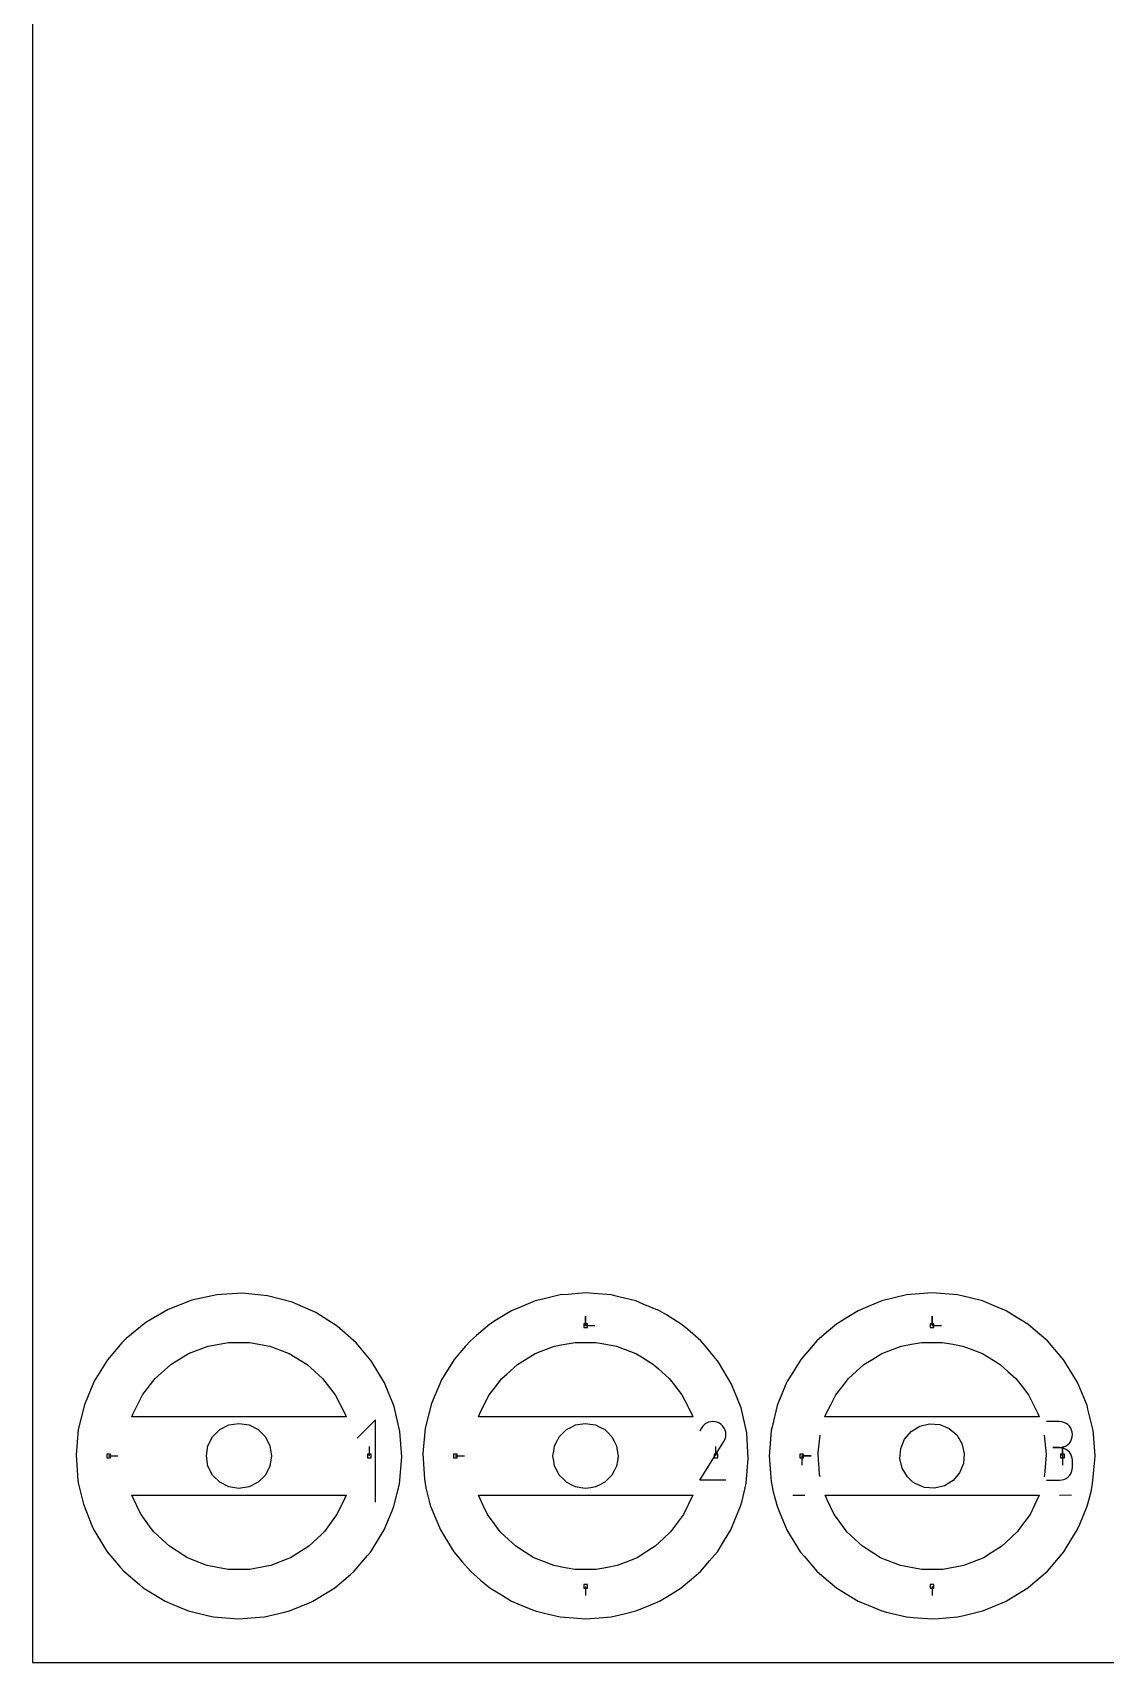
# Model space of a CAD drawing. Extents: x 0 to 800, y 0 to 1000.
# Drawn here: x 0 to 164.6, y 0 to 250 of the extents above; entities that cross this region are included whole.
import ezdxf

# ---------------------------------------------------------------- set-up
doc = ezdxf.new("R2010")
doc.units = 0

msp = doc.modelspace()

# ---------------------------------------------------------------- linework, layer by layer
at = {"layer": 'annotation', "color": 1}
for p, q in [((84.842501, 51.6675), (84.842501, 53.09625)), ((84.842501, 51.6675), (84.842501, 53.09625)), ((84.842501, 53.09625), (84.842501, 51.6675)), ((138.017501, 51.6675), (138.017501, 53.09625)), ((138.017501, 51.6675), (138.017501, 53.09625)), ((138.017501, 53.09625), (138.017501, 51.6675)), ((84.842501, 51.6675), (86.271251, 51.6675)), ((138.017501, 51.6675), (139.446251, 51.6675)), ((52.600229, 37.186802), (49.798807, 34.38459)), ((52.600229, 24.585542), (52.600229, 37.186802)), ((102.643937, 35.948415), (102.381462, 35.444916)), ((102.852231, 36.24378), (102.643937, 35.948415)), ((103.102138, 36.490341), (102.852231, 36.24378)), ((103.386057, 36.686124), (103.102138, 36.490341)), ((103.696387, 36.829155), (103.386057, 36.686124)), ((104.025527, 36.917458), (103.696387, 36.829155)), ((104.365878, 36.949059), (104.025527, 36.917458)), ((104.709839, 36.921984), (104.365878, 36.949059)), ((105.049808, 36.834259), (104.709839, 36.921984)), ((105.378187, 36.683908), (105.049808, 36.834259)), ((105.671887, 36.475353), (105.378187, 36.683908)), ((105.378187, 36.683908), (105.378187, 36.683908)), ((105.917451, 36.225089), (105.671887, 36.475353)), ((106.112698, 35.940785), (105.917451, 36.225089)), ((106.255442, 35.630111), (106.112698, 35.940785)), ((106.343501, 35.300738), (106.255442, 35.630111)), ((106.374691, 34.960336), (106.343501, 35.300738)), ((157.549575, 36.938836), (155.550818, 36.938836)), ((157.909057, 36.906569), (157.549575, 36.938836)), ((158.247316, 36.813583), (157.909057, 36.906569)), ((158.558728, 36.665595), (158.247316, 36.813583)), ((158.837665, 36.468324), (158.558728, 36.665595)), ((159.078503, 36.227491), (158.837665, 36.468324)), ((159.275614, 35.948812), (159.078503, 36.227491)), ((159.423374, 35.638009), (159.275614, 35.948812)), ((159.516155, 35.300799), (159.423374, 35.638009)), ((159.548333, 34.942901), (159.516155, 35.300799)), ((51.6675, 31.6675), (51.6675, 33.09625)), ((102.375817, 27.948305), (106.069652, 33.894905)), ((104.842501, 31.6675), (104.842501, 33.09625)), ((106.069652, 33.894905), (106.074068, 33.900369)), ((106.069652, 33.894905), (106.069652, 33.894905)), ((106.074068, 33.900369), (106.078303, 33.90588)), ((106.078303, 33.90588), (106.082384, 33.911483)), ((106.082384, 33.911483), (106.08634, 33.917226)), ((106.08634, 33.917226), (106.090198, 33.923155)), ((106.090198, 33.923155), (106.093987, 33.929316)), ((106.093987, 33.929316), (106.097734, 33.935756)), ((106.097734, 33.935756), (106.101466, 33.942521)), ((106.101466, 33.942521), (106.105213, 33.949658)), ((106.105213, 33.949658), (106.257731, 34.277126)), ((106.105213, 33.949658), (106.105213, 33.949658)), ((106.257731, 34.277126), (106.346829, 34.616575)), ((106.346829, 34.616575), (106.374691, 34.960336)), ((120.54, 32.12731), (120.832926, 34.858489)), ((155.198721, 34.876513), (155.515185, 31.954918)), ((157.549575, 32.941321), (156.548785, 32.941321)), ((156.548785, 32.941321), (157.549575, 32.941321)), ((157.549575, 32.941321), (157.909057, 32.973595)), ((157.909057, 32.909054), (157.549575, 32.941321)), ((157.549575, 32.941321), (157.549575, 32.941321)), ((157.909057, 32.973595), (158.247316, 33.066636)), ((158.247316, 32.816068), (157.909057, 32.909054)), ((158.017501, 31.6675), (158.017501, 33.09625)), ((158.017501, 31.6675), (158.017501, 33.09625)), ((158.017501, 33.09625), (158.017501, 31.6675)), ((158.247316, 33.066636), (158.558728, 33.214771)), ((158.558728, 32.66808), (158.247316, 32.816068)), ((158.558728, 33.214771), (158.837665, 33.412328)), ((158.837665, 32.470809), (158.558728, 32.66808)), ((158.837665, 33.412328), (159.078503, 33.653634)), ((159.078503, 33.653634), (159.275614, 33.933017)), ((159.275614, 33.933017), (159.423374, 34.244804)), ((159.423374, 34.244804), (159.516155, 34.583323)), ((159.516155, 34.583323), (159.548333, 34.942901)), ((159.548333, 34.942901), (159.548333, 34.942901)), ((11.6675, 31.6675), (13.09625, 31.6675)), ((64.8425, 31.6675), (66.27125, 31.6675)), ((118.017501, 31.6675), (119.446251, 31.6675)), ((118.017501, 31.6675), (119.446251, 31.6675)), ((119.446251, 31.6675), (118.017501, 31.6675)), ((118.017501, 31.6675), (118.017501, 30.23875)), ((120.51958, 31.936607), (120.54, 32.12731)), ((120.747982, 28.940239), (120.51958, 31.936607)), ((155.500762, 31.763693), (155.275463, 28.767156)), ((155.515185, 31.954918), (155.500762, 31.763693)), ((158.017501, 31.6675), (158.017501, 30.23875)), ((159.078503, 32.229976), (158.837665, 32.470809)), ((159.275614, 31.951297), (159.078503, 32.229976)), ((159.423374, 31.640494), (159.275614, 31.951297)), ((159.516155, 31.303284), (159.423374, 31.640494)), ((159.548333, 30.945386), (159.516155, 31.303284)), ((159.548333, 29.944596), (159.548333, 30.945386)), ((159.548333, 30.945386), (159.548333, 30.945386)), ((106.373332, 27.948305), (102.375817, 27.948305)), ((120.762546, 28.749034), (120.747982, 28.940239)), ((120.839534, 28.458492), (120.762546, 28.749034)), ((155.226508, 28.581697), (155.198758, 28.476512)), ((155.275463, 28.767156), (155.226508, 28.581697)), ((155.550818, 27.948661), (157.549575, 27.948661)), ((157.549575, 27.948661), (157.909057, 27.980908)), ((157.549575, 27.948661), (157.549575, 27.948661)), ((157.909057, 27.980908), (158.247316, 28.073849)), ((158.247316, 28.073849), (158.558728, 28.221776)), ((158.558728, 28.221776), (158.837665, 28.418986)), ((158.837665, 28.418986), (159.078503, 28.659773)), ((159.078503, 28.659773), (159.275614, 28.938433)), ((159.275614, 28.938433), (159.423374, 29.24926)), ((159.423374, 29.24926), (159.516155, 29.586549)), ((159.516155, 29.586549), (159.548333, 29.944596)), ((116.663116, 25.65633), (118.480911, 25.657287)), ((157.560368, 25.677754), (159.377738, 25.678712)), ((84.842501, 11.6675), (84.8425, 10.23875)), ((138.017501, 11.6675), (138.017501, 10.23875))]:
    msp.add_line(p, q, dxfattribs=at)
at = {"layer": 'boundary', "color": 5}
for p, q in [((24.425254, 55.559916), (20.77682, 54.132824)), ((28.252014, 56.398698), (24.425254, 55.559916)), ((32.162876, 56.628514), (28.252014, 56.398698)), ((36.06154, 56.24371), (32.162876, 56.628514)), ((39.852007, 55.253757), (36.06154, 56.24371)), ((43.440946, 53.683032), (39.852007, 55.253757)), ((77.117077, 55.443915), (74.628364, 54.413057)), ((78.312306, 55.730864), (77.117077, 55.443915)), ((80.931639, 56.359711), (78.312306, 55.730864)), ((82.157042, 56.456152), (80.931639, 56.359711)), ((84.842501, 56.6675), (82.157042, 56.456152)), ((86.067904, 56.57106), (84.842501, 56.6675)), ((88.753362, 56.359711), (86.067904, 56.57106)), ((89.948592, 56.072762), (88.753362, 56.359711)), ((92.567925, 55.443915), (89.948592, 56.072762)), ((93.703551, 54.973523), (92.567925, 55.443915)), ((130.292077, 55.443915), (128.479907, 54.69329)), ((132.199358, 55.901813), (130.292077, 55.443915)), ((134.106639, 56.359711), (132.199358, 55.901813)), ((136.06207, 56.513606), (134.106639, 56.359711)), ((138.017501, 56.6675), (136.06207, 56.513606)), ((139.972932, 56.513606), (138.017501, 56.6675)), ((141.928363, 56.359711), (139.972932, 56.513606)), ((143.835644, 55.901813), (141.928363, 56.359711)), ((145.742925, 55.443915), (143.835644, 55.901813)), ((147.555094, 54.69329), (145.742925, 55.443915)), ((20.77682, 54.132824), (17.396553, 52.15256)), ((46.739982, 51.570211), (43.440946, 53.683032)), ((71.195929, 52.535178), (70.14787, 51.892927)), ((73.492738, 53.942665), (71.195929, 52.535178)), ((74.628364, 54.413057), (73.492738, 53.942665)), ((96.192264, 53.942665), (93.703551, 54.973523)), ((97.240322, 53.300414), (96.192264, 53.942665)), ((99.537131, 51.892927), (97.240322, 53.300414)), ((124.995304, 52.917796), (123.32287, 51.892927)), ((126.667738, 53.942665), (124.995304, 52.917796)), ((128.479907, 54.69329), (126.667738, 53.942665)), ((149.367264, 53.942665), (147.555094, 54.69329)), ((151.039698, 52.917796), (149.367264, 53.942665)), ((152.712132, 51.892927), (151.039698, 52.917796)), ((17.396553, 52.15256), (14.367682, 49.667887)), ((49.639332, 49.006), (46.739982, 51.570211)), ((68.099516, 50.143468), (67.164831, 49.345171)), ((70.14787, 51.892927), (68.099516, 50.143468)), ((100.471817, 51.09463), (99.537131, 51.892927)), ((102.52017, 49.345171), (100.471817, 51.09463)), ((121.831351, 50.619049), (120.339831, 49.345171)), ((123.32287, 51.892927), (121.831351, 50.619049)), ((154.203651, 50.619049), (152.712132, 51.892927)), ((155.695171, 49.345171), (154.203651, 50.619049)), ((13.695669, 49.006), (11.470629, 46.400811)), ((14.367682, 49.667887), (13.695669, 49.006)), ((51.970815, 46.235026), (49.639332, 49.006)), ((66.437168, 48.506168), (64.687709, 46.457813)), ((67.164831, 49.345171), (66.437168, 48.506168)), ((103.247834, 48.506168), (102.52017, 49.345171)), ((105.260601, 46.047713), (103.247834, 48.506168)), ((119.178666, 48.006336), (117.904789, 46.514816)), ((120.339831, 49.345171), (119.178666, 48.006336)), ((156.856336, 48.006336), (155.695171, 49.345171)), ((158.242926, 46.362131), (156.856336, 48.006336)), ((11.470629, 46.400811), (9.470227, 43.144367)), ((53.999711, 42.879537), (51.970815, 46.235026)), ((64.687709, 46.457813), (62.760012, 43.331679)), ((107.258781, 42.676574), (105.260601, 46.047713)), ((117.904789, 46.514816), (116.049798, 43.518992)), ((158.550387, 45.8604), (158.242926, 46.362131)), ((160.292664, 43.017262), (158.550387, 45.8604)), ((9.470227, 43.144367), (7.948136, 39.530651)), ((55.478712, 39.247973), (53.999711, 42.879537)), ((62.760012, 43.331679), (61.207206, 39.733614)), ((108.704997, 39.034358), (107.258781, 42.676574)), ((115.742337, 43.017262), (114.466276, 39.936577)), ((116.049798, 43.518992), (115.742337, 43.017262)), ((160.517852, 42.473611), (160.292664, 43.017262)), ((161.793913, 39.392926), (160.517852, 42.473611)), ((7.948136, 39.530651), (7.010091, 35.723317)), ((56.371406, 35.429751), (55.478712, 39.247973)), ((61.207206, 39.733614), (60.236376, 35.936933)), ((109.563642, 35.210742), (108.704997, 39.034358)), ((114.241089, 39.392926), (113.462661, 36.150548)), ((114.466276, 39.936577), (114.241089, 39.392926)), ((161.931282, 38.820742), (161.793913, 39.392926)), ((162.70971, 35.578364), (161.931282, 38.820742)), ((7.010091, 35.723317), (6.679196, 31.816113)), ((56.655804, 31.518887), (56.371406, 35.429751)), ((60.236376, 35.936933), (59.871433, 32.035121)), ((109.813568, 31.299879), (109.563642, 35.210742)), ((113.325291, 35.578364), (113.063669, 32.25413)), ((113.462661, 36.150548), (113.325291, 35.578364)), ((162.755879, 34.991734), (162.70971, 35.578364)), ((163.017501, 31.6675), (162.755879, 34.991734)), ((6.679196, 31.816113), (6.963595, 27.90525)), ((56.279958, 27.362119), (56.655804, 31.518887)), ((59.871433, 32.035121), (60.121359, 28.124258)), ((109.48539, 27.512658), (109.813568, 31.299879)), ((113.063669, 32.25413), (113.017501, 31.6675)), ((113.017501, 31.6675), (113.279123, 28.343266)), ((162.631008, 27.36731), (162.971332, 31.080871)), ((162.971332, 31.080871), (163.017501, 31.6675)), ((6.963595, 27.90525), (7.056238, 27.357283)), ((60.121359, 28.124258), (60.350529, 26.768762)), ((109.33743, 26.780724), (109.48539, 27.512658)), ((113.279123, 28.343266), (113.325291, 27.756637)), ((113.325291, 27.756637), (113.64482, 26.18024)), ((7.056238, 27.357283), (7.798034, 24.267489)), ((55.443912, 23.942076), (56.279958, 27.362119)), ((60.350529, 26.768762), (60.835902, 24.747044)), ((108.852057, 24.759006), (109.33743, 26.780724)), ((113.64482, 26.18024), (113.87377, 25.2266)), ((113.87377, 25.2266), (114.241089, 23.942076)), ((161.793913, 23.942076), (162.165952, 25.245688)), ((162.165952, 25.245688), (162.394902, 26.199329)), ((162.394902, 26.199329), (162.631008, 27.36731)), ((7.798034, 24.267489), (9.1071, 21.006363)), ((53.942664, 20.317739), (55.158675, 23.253452)), ((55.158675, 23.253452), (55.443912, 23.942076)), ((60.835902, 24.747044), (61.066089, 23.942076)), ((61.066089, 23.942076), (61.861751, 22.021177)), ((107.913326, 22.238638), (108.618912, 23.942076)), ((108.618912, 23.942076), (108.852057, 24.759006)), ((114.241089, 23.942076), (114.616402, 23.035991)), ((114.616402, 23.035991), (115.742337, 20.317739)), ((160.667977, 21.223824), (161.793913, 23.942076)), ((9.1071, 21.006363), (9.392337, 20.317739)), ((9.392337, 20.317739), (11.052625, 17.608395)), ((53.553213, 19.682214), (53.942664, 20.317739)), ((61.861751, 22.021177), (62.567337, 20.317739)), ((62.567337, 20.317739), (63.653699, 18.544958)), ((106.154287, 18.745651), (107.117664, 20.317739)), ((107.117664, 20.317739), (107.913326, 22.238638)), ((115.742337, 20.317739), (116.254773, 19.481521)), ((158.755361, 17.809088), (160.292664, 20.317739)), ((160.292664, 20.317739), (160.667977, 21.223824)), ((11.052625, 17.608395), (11.442075, 16.97287)), ((51.892925, 16.97287), (53.553213, 19.682214)), ((63.653699, 18.544958), (64.617076, 16.97287)), ((105.067925, 16.97287), (106.154287, 18.745651)), ((116.254773, 19.481521), (117.792076, 16.97287)), ((158.242926, 16.97287), (158.755361, 17.809088)), ((11.442075, 16.97287), (13.505757, 14.556607)), ((49.34517, 13.989829), (51.408852, 16.406092)), ((51.408852, 16.406092), (51.892925, 16.97287)), ((64.617076, 16.97287), (65.967386, 15.391858)), ((65.967386, 15.391858), (67.164831, 13.989829)), ((102.52017, 13.989829), (103.870481, 15.570841)), ((103.870481, 15.570841), (105.067925, 16.97287)), ((117.792076, 16.97287), (118.429015, 16.227109)), ((118.429015, 16.227109), (120.339831, 13.989829)), ((156.33211, 14.73559), (158.242926, 16.97287)), ((13.505757, 14.556607), (13.98983, 13.989829)), ((13.98983, 13.989829), (16.406092, 11.92615)), ((46.362131, 11.442077), (48.778393, 13.505756)), ((48.778393, 13.505756), (49.34517, 13.989829)), ((67.164831, 13.989829), (68.745842, 12.63952)), ((68.745842, 12.63952), (70.14787, 11.442077)), ((99.537131, 11.442077), (101.118142, 12.792386)), ((101.118142, 12.792386), (102.52017, 13.989829)), ((120.339831, 13.989829), (121.085592, 13.35289)), ((121.085592, 13.35289), (123.32287, 11.442077)), ((153.457892, 12.079015), (155.695171, 13.989829)), ((155.695171, 13.989829), (156.33211, 14.73559)), ((16.406092, 11.92615), (16.97287, 11.442077)), ((16.97287, 11.442077), (19.682213, 9.781788)), ((43.017263, 9.392338), (45.726606, 11.052627)), ((45.726606, 11.052627), (46.362131, 11.442077)), ((70.14787, 11.442077), (71.92065, 10.355715)), ((71.92065, 10.355715), (73.492738, 9.392338)), ((96.192264, 9.392338), (97.965044, 10.4787)), ((97.965044, 10.4787), (99.537131, 11.442077)), ((123.32287, 11.442077), (124.159088, 10.929642)), ((124.159088, 10.929642), (126.667738, 9.392338)), ((150.203481, 9.904773), (152.712132, 11.442077)), ((152.712132, 11.442077), (153.457892, 12.079015)), ((19.682213, 9.781788), (20.317737, 9.392338)), ((20.317737, 9.392338), (23.253452, 8.176326)), ((23.253452, 8.176326), (23.942076, 7.891088)), ((23.942076, 7.891088), (27.031872, 7.149293)), ((35.578362, 6.975292), (38.668157, 7.717087)), ((38.668157, 7.717087), (39.392924, 7.891088)), ((39.392924, 7.891088), (42.328639, 9.107101)), ((42.328639, 9.107101), (43.017263, 9.392338)), ((73.492738, 9.392338), (75.413638, 8.596676)), ((75.413638, 8.596676), (77.117077, 7.891088)), ((77.117077, 7.891088), (79.138795, 7.405716)), ((90.775081, 7.460664), (92.567925, 7.891088)), ((92.567925, 7.891088), (94.488825, 8.686751)), ((94.488825, 8.686751), (96.192264, 9.392338)), ((126.667738, 9.392338), (127.573823, 9.017025)), ((127.573823, 9.017025), (130.292077, 7.891088)), ((130.292077, 7.891088), (131.245718, 7.662139)), ((131.245718, 7.662139), (134.106639, 6.975292)), ((142.882004, 7.204241), (145.742925, 7.891088)), ((145.742925, 7.891088), (146.64901, 8.266401)), ((146.64901, 8.266401), (149.367264, 9.392338)), ((149.367264, 9.392338), (150.203481, 9.904773)), ((27.031872, 7.149293), (27.756639, 6.975292)), ((27.756639, 6.975292), (30.924437, 6.725981)), ((30.924437, 6.725981), (31.6675, 6.6675)), ((31.6675, 6.6675), (34.835298, 6.916812)), ((34.835298, 6.916812), (35.578362, 6.975292)), ((79.138795, 7.405716), (80.931639, 6.975292)), ((80.931639, 6.975292), (83.004396, 6.812162)), ((83.004396, 6.812162), (84.842501, 6.6675)), ((84.842501, 6.6675), (86.915258, 6.83063)), ((86.915258, 6.83063), (88.753362, 6.975292)), ((88.753362, 6.975292), (90.775081, 7.460664)), ((134.106639, 6.975292), (135.084356, 6.898344)), ((135.084356, 6.898344), (138.017501, 6.6675)), ((138.017501, 6.6675), (138.995217, 6.744448)), ((138.995217, 6.744448), (141.928363, 6.975292)), ((141.928363, 6.975292), (142.882004, 7.204241))]:
    msp.add_line(p, q, dxfattribs=at)
at = {"layer": 'frame', "color": 5}
for p, q in [((0, 1000), (0, 0)), ((0, 0), (800, 0))]:
    msp.add_line(p, q, dxfattribs=at)
at = {"layer": 'hole', "color": 5}
for p, q in [((85.128251, 51.95325), (84.556751, 51.95325)), ((84.556751, 51.95325), (84.556751, 51.38175)), ((84.556751, 51.38175), (85.128251, 51.38175)), ((85.128251, 51.38175), (85.128251, 51.95325)), ((138.303251, 51.95325), (137.731751, 51.95325)), ((137.731751, 51.95325), (137.731751, 51.38175)), ((137.731751, 51.38175), (138.303251, 51.38175)), ((138.303251, 51.38175), (138.303251, 51.95325)), ((23.932195, 47.365114), (26.916815, 48.510331)), ((26.916815, 48.510331), (30.059965, 49.093511)), ((30.059965, 49.093511), (33.256758, 49.095187)), ((33.256758, 49.095187), (36.400518, 48.515307)), ((36.400518, 48.515307), (39.386338, 47.373217)), ((77.107195, 47.365114), (78.042376, 47.723949)), ((78.042376, 47.723949), (80.091816, 48.510331)), ((80.091816, 48.510331), (81.076669, 48.693061)), ((81.076669, 48.693061), (83.234965, 49.093511)), ((83.234965, 49.093511), (84.236627, 49.094036)), ((84.236627, 49.094036), (86.431758, 49.095187)), ((86.431758, 49.095187), (87.416803, 48.913491)), ((87.416803, 48.913491), (89.575518, 48.515307)), ((89.575518, 48.515307), (90.511075, 48.157452)), ((90.511075, 48.157452), (92.561338, 47.373217)), ((130.282195, 47.365114), (131.774506, 47.937723)), ((131.774506, 47.937723), (133.266816, 48.510331)), ((133.266816, 48.510331), (134.838391, 48.801921)), ((134.838391, 48.801921), (136.409966, 49.093511)), ((136.409966, 49.093511), (138.008362, 49.094349)), ((138.008362, 49.094349), (139.606759, 49.095187)), ((139.606759, 49.095187), (141.178639, 48.805247)), ((141.178639, 48.805247), (142.750519, 48.515307)), ((142.750519, 48.515307), (144.243428, 47.944262)), ((144.243428, 47.944262), (145.736338, 47.373217)), ((18.828313, 43.558892), (21.205699, 45.696071)), ((21.205699, 45.696071), (23.932195, 47.365114)), ((39.386338, 47.373217), (42.114582, 45.707032)), ((42.114582, 45.707032), (44.494209, 43.572354)), ((72.748227, 44.228542), (74.380699, 45.696071)), ((74.380699, 45.696071), (75.235001, 46.219038)), ((75.235001, 46.219038), (77.107195, 47.365114)), ((92.561338, 47.373217), (93.416188, 46.851146)), ((93.416188, 46.851146), (95.289583, 45.707032)), ((95.289583, 45.707032), (96.035199, 45.038166)), ((96.035199, 45.038166), (97.66921, 43.572354)), ((126.367007, 44.627482), (127.555699, 45.696071)), ((127.555699, 45.696071), (128.918947, 46.530593)), ((128.918947, 46.530593), (130.282195, 47.365114)), ((145.736338, 47.373217), (147.100461, 46.540125)), ((147.100461, 46.540125), (148.464583, 45.707032)), ((148.464583, 45.707032), (149.654397, 44.639693)), ((16.879365, 41.024908), (18.828313, 43.558892)), ((44.494209, 43.572354), (46.445813, 41.040411)), ((70.665035, 41.81889), (72.003313, 43.558892)), ((72.003313, 43.558892), (72.748227, 44.228542)), ((97.66921, 43.572354), (98.280712, 42.779012)), ((98.280712, 42.779012), (99.620814, 41.040411)), ((124.203839, 42.2919), (125.178314, 43.558892)), ((125.178314, 43.558892), (126.367007, 44.627482)), ((149.654397, 44.639693), (150.84421, 43.572354)), ((150.84421, 43.572354), (151.820012, 42.306382)), ((15.423894, 38.178664), (16.879365, 41.024908)), ((46.445813, 41.040411), (47.90427, 38.195696)), ((69.054942, 39.070487), (70.054365, 41.024908)), ((70.054365, 41.024908), (70.665035, 41.81889)), ((99.620814, 41.040411), (100.077797, 40.149067)), ((100.077797, 40.149067), (101.07927, 38.195696)), ((122.50163, 39.601786), (123.229365, 41.024908)), ((123.229365, 41.024908), (124.203839, 42.2919)), ((151.820012, 42.306382), (152.795814, 41.040411)), ((152.795814, 41.040411), (153.525042, 39.618053)), ((15.225073, 37.658879), (15.423894, 38.178664)), ((21.471999, 37.662155), (15.225073, 37.658879)), ((48.103635, 37.676122), (21.471999, 37.662155)), ((47.90427, 38.195696), (48.103635, 37.676122)), ((68.400074, 37.658879), (68.598894, 38.178664)), ((83.852994, 37.666983), (68.400074, 37.658879)), ((68.598894, 38.178664), (69.054942, 39.070487)), ((101.278635, 37.676122), (83.852994, 37.666983)), ((101.07927, 38.195696), (101.278635, 37.676122)), ((121.575074, 37.658879), (121.773895, 38.178664)), ((146.233989, 37.671811), (121.575074, 37.658879)), ((121.773895, 38.178664), (122.50163, 39.601786)), ((154.453636, 37.676122), (146.233989, 37.671811)), ((153.525042, 39.618053), (154.25427, 38.195696)), ((154.25427, 38.195696), (154.453636, 37.676122)), ((27.622415, 34.60643), (28.728574, 35.712587)), ((28.728574, 35.712587), (30.122415, 36.422785)), ((30.122415, 36.422785), (31.6675, 36.667502)), ((31.6675, 36.667502), (33.212585, 36.422785)), ((33.212585, 36.422785), (34.606426, 35.712587)), ((34.606426, 35.712587), (35.712585, 34.606429)), ((80.797416, 34.60643), (81.31731, 35.126324)), ((81.31731, 35.126324), (81.903574, 35.712587)), ((81.903574, 35.712587), (82.55868, 36.04638)), ((82.55868, 36.04638), (83.297416, 36.422785)), ((83.297416, 36.422785), (84.023605, 36.537802)), ((84.023605, 36.537802), (84.842501, 36.667502)), ((84.842501, 36.667502), (85.56869, 36.552485)), ((85.56869, 36.552485), (86.387586, 36.422785)), ((86.387586, 36.422785), (87.042691, 36.088992)), ((87.042691, 36.088992), (87.781427, 35.712587)), ((87.781427, 35.712587), (88.301321, 35.192693)), ((88.301321, 35.192693), (88.887585, 34.606429)), ((133.794866, 34.257968), (134.802035, 35.436048)), ((134.802035, 35.436048), (136.123955, 36.245236)), ((136.123955, 36.245236), (137.631229, 36.606322)), ((137.631229, 36.606322), (139.176314, 36.483965)), ((139.176314, 36.483965), (140.607967, 35.890137)), ((140.607967, 35.890137), (141.786046, 34.882969)), ((26.6675, 31.6675), (26.912218, 33.212587)), ((26.912218, 33.212587), (27.622415, 34.60643)), ((35.712585, 34.606429), (36.422783, 33.212587)), ((36.422783, 33.212587), (36.6675, 31.6675)), ((79.957518, 32.393691), (80.087218, 33.212587)), ((80.087218, 33.212587), (80.421011, 33.867693)), ((80.421011, 33.867693), (80.797416, 34.60643)), ((88.887585, 34.606429), (89.221378, 33.951323)), ((89.221378, 33.951323), (89.597783, 33.212587)), ((89.597783, 33.212587), (89.7128, 32.486396)), ((133.07868, 31.281229), (133.201039, 32.826315)), ((133.201039, 32.826315), (133.794866, 34.257968)), ((141.786046, 34.882969), (142.595234, 33.561048)), ((142.595234, 33.561048), (142.956321, 32.053772)), ((11.95325, 31.95325), (11.38175, 31.95325)), ((11.38175, 31.95325), (11.38175, 31.38175)), ((11.38175, 31.38175), (11.95325, 31.38175)), ((11.95325, 31.38175), (11.95325, 31.95325)), ((26.912218, 30.122417), (26.6675, 31.6675)), ((27.622415, 28.728574), (26.912218, 30.122417)), ((36.422783, 30.122417), (35.712585, 28.728574)), ((36.6675, 31.6675), (36.422783, 30.122417)), ((51.95325, 31.95325), (51.38175, 31.95325)), ((51.38175, 31.95325), (51.38175, 31.38175)), ((51.38175, 31.38175), (51.95325, 31.38175)), ((51.95325, 31.38175), (51.95325, 31.95325)), ((65.12825, 31.95325), (64.55675, 31.95325)), ((64.55675, 31.95325), (64.55675, 31.38175)), ((64.55675, 31.38175), (65.12825, 31.38175)), ((65.12825, 31.38175), (65.12825, 31.95325)), ((79.842501, 31.6675), (79.957518, 32.393691)), ((79.972201, 30.848606), (79.842501, 31.6675)), ((80.087218, 30.122417), (79.972201, 30.848606)), ((80.463623, 29.38368), (80.087218, 30.122417)), ((89.597783, 30.122417), (89.26399, 29.467311)), ((89.727483, 30.941311), (89.597783, 30.122417)), ((89.7128, 32.486396), (89.8425, 31.6675)), ((89.8425, 31.6675), (89.727483, 30.941311)), ((105.128251, 31.95325), (104.556751, 31.95325)), ((104.556751, 31.95325), (104.556751, 31.38175)), ((104.556751, 31.38175), (105.128251, 31.38175)), ((105.128251, 31.38175), (105.128251, 31.95325)), ((118.303251, 31.95325), (117.731751, 31.95325)), ((117.731751, 31.95325), (117.731751, 31.38175)), ((117.731751, 31.38175), (118.303251, 31.38175)), ((118.303251, 31.38175), (118.303251, 31.95325)), ((133.439768, 29.773956), (133.07868, 31.281229)), ((142.833963, 30.508688), (142.240135, 29.077035)), ((142.956321, 32.053772), (142.833963, 30.508688)), ((158.303251, 31.95325), (157.731751, 31.95325)), ((157.731751, 31.95325), (157.731751, 31.38175)), ((157.731751, 31.38175), (158.303251, 31.38175)), ((158.303251, 31.38175), (158.303251, 31.95325)), ((28.728574, 27.622413), (27.622415, 28.728574)), ((30.122415, 26.912218), (28.728574, 27.622413)), ((34.606426, 27.622413), (33.212585, 26.912218)), ((35.712585, 28.728574), (34.606426, 27.622413)), ((80.797416, 28.728574), (80.463623, 29.38368)), ((81.38368, 28.142309), (80.797416, 28.728574)), ((81.903574, 27.622413), (81.38368, 28.142309)), ((82.64231, 27.246009), (81.903574, 27.622413)), ((87.781427, 27.622413), (87.126322, 27.288621)), ((88.367691, 28.208678), (87.781427, 27.622413)), ((88.887585, 28.728574), (88.367691, 28.208678)), ((89.26399, 29.467311), (88.887585, 28.728574)), ((134.248956, 28.452033), (133.439768, 29.773956)), ((135.078575, 27.622413), (134.248956, 28.452033)), ((135.427035, 27.444864), (135.078575, 27.622413)), ((141.232967, 27.898953), (139.911046, 27.089767)), ((142.240135, 29.077035), (141.232967, 27.898953)), ((15.231365, 25.658881), (41.863001, 25.672848)), ((16.374262, 23.258633), (15.231365, 25.658881)), ((31.6675, 26.667499), (30.122415, 26.912218)), ((33.212585, 26.912218), (31.6675, 26.667499)), ((41.863001, 25.672848), (48.109927, 25.676125)), ((47.842431, 25.112822), (46.702054, 22.711371)), ((48.109927, 25.676125), (47.842431, 25.112822)), ((68.406366, 25.658881), (85.832007, 25.66802)), ((69.154187, 24.088348), (68.406366, 25.658881)), ((83.297416, 26.912218), (82.64231, 27.246009)), ((84.116311, 26.782517), (83.297416, 26.912218)), ((84.842501, 26.667499), (84.116311, 26.782517)), ((85.661396, 26.7972), (84.842501, 26.667499)), ((86.387585, 26.912218), (85.661396, 26.7972)), ((85.832007, 25.66802), (101.284927, 25.676125)), ((87.126322, 27.288621), (86.387585, 26.912218)), ((101.284927, 25.676125), (100.623227, 24.282691)), ((121.581366, 25.658881), (129.801013, 25.663192)), ((121.934112, 24.918063), (121.581366, 25.658881)), ((129.801013, 25.663192), (154.459928, 25.676125)), ((136.858688, 26.851038), (135.427035, 27.444864)), ((138.403772, 26.728679), (136.858688, 26.851038)), ((139.911046, 27.089767), (138.403772, 26.728679)), ((154.459928, 25.676125), (153.404023, 23.45256)), ((16.642348, 22.695613), (16.374262, 23.258633)), ((18.213316, 20.550977), (16.642348, 22.695613)), ((46.702054, 22.711371), (46.334083, 22.207923)), ((69.817349, 22.695613), (69.154187, 24.088348)), ((70.845266, 21.292332), (69.817349, 22.695613)), ((99.877054, 22.711371), (98.966812, 21.465999)), ((100.623227, 24.282691), (99.877054, 22.711371)), ((122.992349, 22.695613), (121.934112, 24.918063)), ((123.477216, 22.033688), (122.992349, 22.695613)), ((153.052054, 22.711371), (151.59954, 20.724074)), ((153.404023, 23.45256), (153.052054, 22.711371)), ((18.581815, 20.047914), (18.213316, 20.550977)), ((20.525598, 18.234324), (18.581815, 20.047914)), ((44.765367, 20.061641), (44.309864, 19.635754)), ((46.334083, 22.207923), (44.765367, 20.061641)), ((71.756815, 20.047914), (70.845266, 21.292332)), ((73.028673, 18.861244), (71.756815, 20.047914)), ((97.940367, 20.061641), (96.813597, 19.008131)), ((98.966812, 21.465999), (97.940367, 20.061641)), ((124.931816, 20.047914), (123.477216, 22.033688)), ((125.531749, 19.488164), (124.931816, 20.047914)), ((151.115368, 20.061641), (149.31733, 18.380509)), ((151.59954, 20.724074), (151.115368, 20.061641)), ((20.981546, 17.808914), (20.525598, 18.234324)), ((23.229777, 16.390165), (20.981546, 17.808914)), ((42.367983, 17.82013), (41.84097, 17.486784)), ((44.309864, 19.635754), (42.367983, 17.82013)), ((74.156547, 17.808914), (73.028673, 18.861244)), ((75.627611, 16.880596), (74.156547, 17.808914)), ((95.542984, 17.82013), (94.23932, 16.995536)), ((96.813597, 19.008131), (95.542984, 17.82013)), ((127.331547, 17.808914), (125.531749, 19.488164)), ((128.025446, 17.371028), (127.331547, 17.808914)), ((148.717984, 17.82013), (146.637669, 16.504289)), ((149.31733, 18.380509), (148.717984, 17.82013)), ((23.757139, 16.057372), (23.229777, 16.390165)), ((26.230739, 15.083361), (23.757139, 16.057372)), ((26.810966, 14.854889), (26.230739, 15.083361)), ((39.014242, 15.836595), (36.541665, 14.859991)), ((39.594229, 16.065674), (39.014242, 15.836595)), ((41.84097, 17.486784), (39.594229, 16.065674)), ((76.93214, 16.057372), (75.627611, 16.880596)), ((78.550668, 15.420056), (76.93214, 16.057372)), ((79.985967, 14.854889), (78.550668, 15.420056)), ((91.334525, 15.499003), (89.716665, 14.859991)), ((92.76923, 16.065674), (91.334525, 15.499003)), ((94.23932, 16.995536), (92.76923, 16.065674)), ((130.10714, 16.057372), (128.025446, 17.371028)), ((130.870598, 15.756751), (130.10714, 16.057372)), ((133.160967, 14.854889), (130.870598, 15.756751)), ((143.654807, 15.161412), (142.891666, 14.859991)), ((145.94423, 16.065674), (143.654807, 15.161412)), ((146.637669, 16.504289), (145.94423, 16.065674)), ((29.422931, 14.359873), (26.810966, 14.854889)), ((30.035614, 14.243757), (29.422931, 14.359873)), ((32.694071, 14.245148), (30.035614, 14.243757)), ((33.31766, 14.245474), (32.694071, 14.245148)), ((35.929104, 14.743233), (33.31766, 14.245474)), ((36.541665, 14.859991), (35.929104, 14.743233)), ((81.69503, 14.530989), (79.985967, 14.854889)), ((83.210614, 14.243757), (81.69503, 14.530989)), ((84.950099, 14.244667), (83.210614, 14.243757)), ((86.49266, 14.245474), (84.950099, 14.244667)), ((88.201383, 14.571168), (86.49266, 14.245474)), ((89.716665, 14.859991), (88.201383, 14.571168)), ((133.96713, 14.702106), (133.160967, 14.854889)), ((136.385614, 14.243757), (133.96713, 14.702106)), ((137.206127, 14.244187), (136.385614, 14.243757)), ((139.667661, 14.245474), (137.206127, 14.244187)), ((140.473662, 14.399104), (139.667661, 14.245474)), ((142.891666, 14.859991), (140.473662, 14.399104)), ((85.128251, 11.95325), (84.556751, 11.95325)), ((84.556751, 11.95325), (84.556751, 11.38175)), ((84.556751, 11.38175), (85.128251, 11.38175)), ((85.128251, 11.38175), (85.128251, 11.95325)), ((138.303251, 11.95325), (137.731751, 11.95325)), ((137.731751, 11.95325), (137.731751, 11.38175)), ((137.731751, 11.38175), (138.303251, 11.38175)), ((138.303251, 11.38175), (138.303251, 11.95325))]:
    msp.add_line(p, q, dxfattribs=at)

doc.saveas('drawing.dxf')
